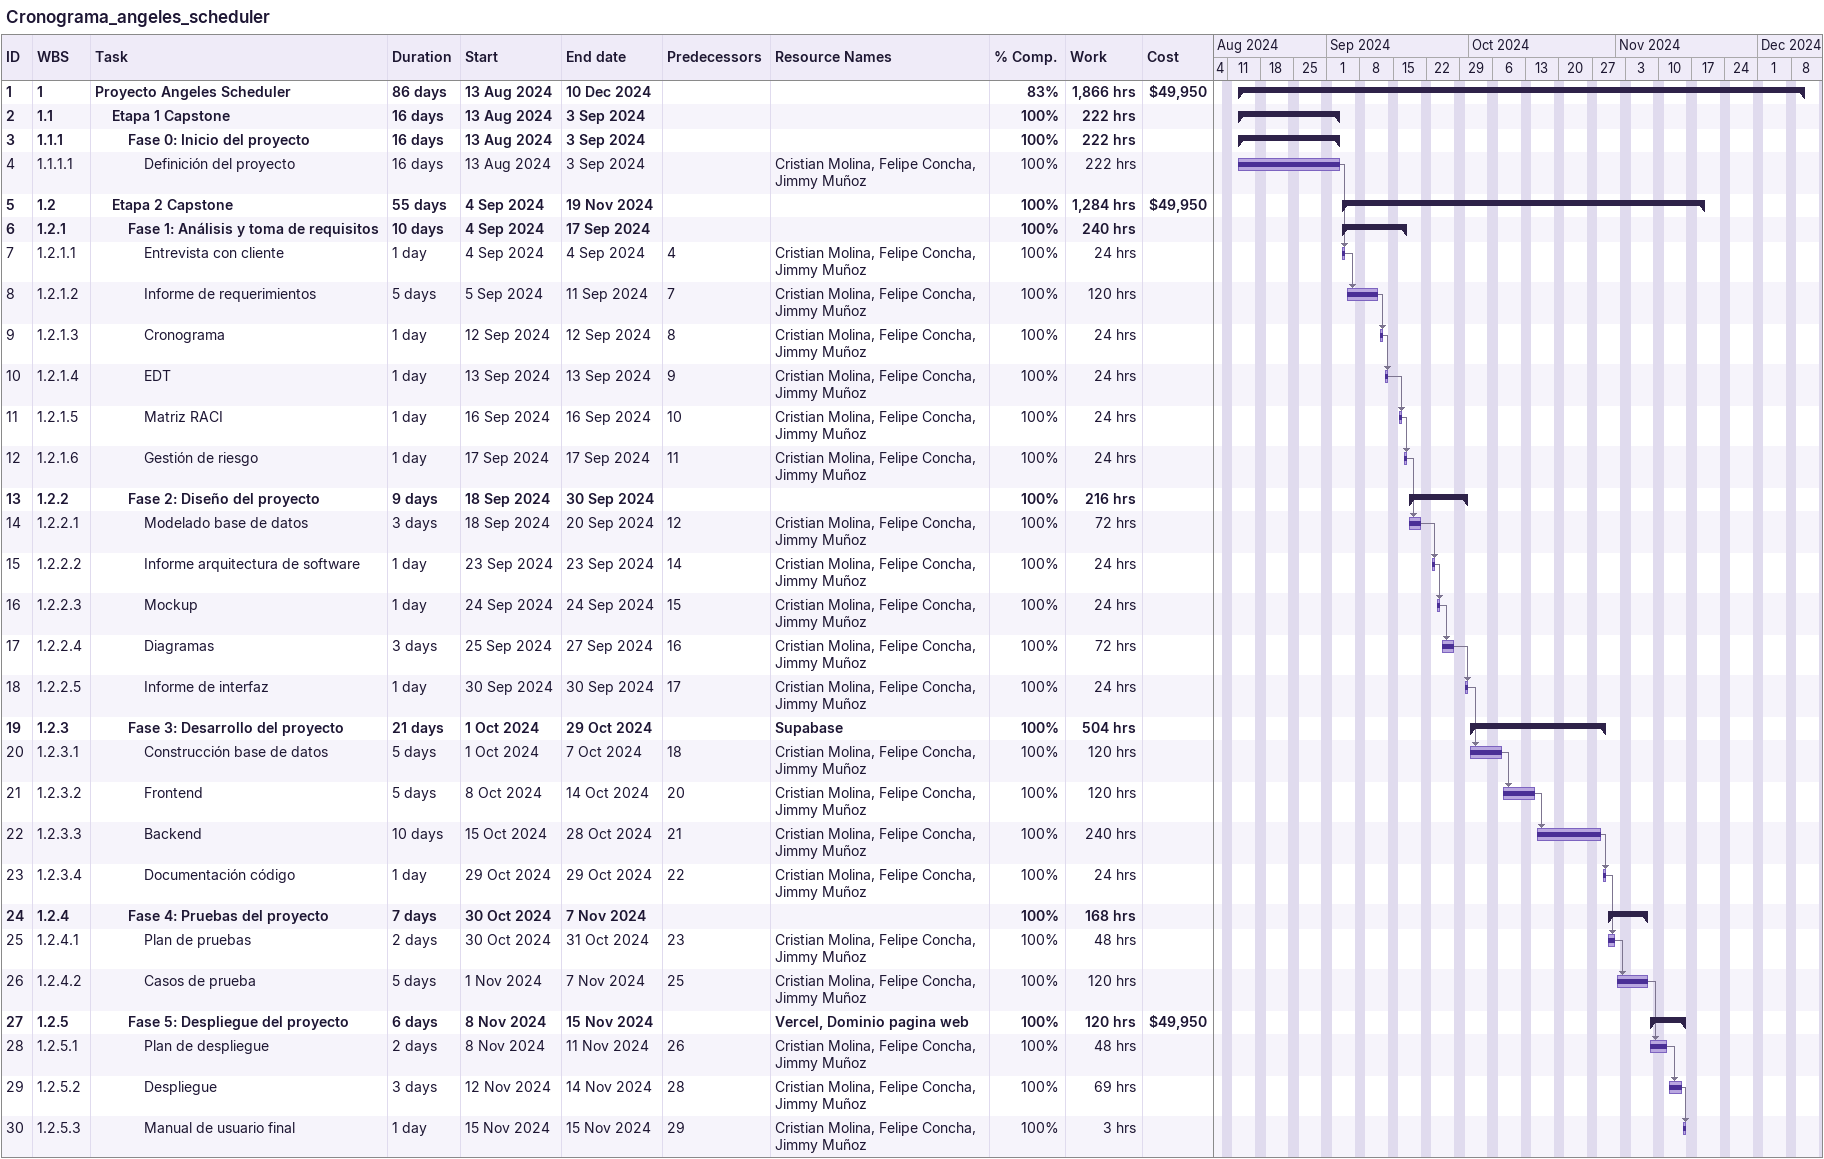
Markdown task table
Cronograma_angeles_scheduler

| ID | WBS | Task | Duration | Start | Finish | Predecessors | Resources | % complete | Work (h) | Cost ($) |
|---|---|---|---|---|---|---|---|---|---|---|
| 1 | 1 | **Proyecto Angeles Scheduler** | 86d | 2024-08-13 | 2024-12-10 |  |  | 83 | 1866 | 49950 |
| 2 | 1.1 | **Etapa 1 Capstone** | 16d | 2024-08-13 | 2024-09-03 |  |  | 100 | 222 |  |
| 3 | 1.1.1 | **Fase 0: Inicio del proyecto** | 16d | 2024-08-13 | 2024-09-03 |  |  | 100 | 222 |  |
| 4 | 1.1.1.1 | Definición del proyecto | 16d | 2024-08-13 | 2024-09-03 |  | Cristian Molina, Felipe Concha, Jimmy Muñoz | 100 | 222 |  |
| 5 | 1.2 | **Etapa 2 Capstone** | 55d | 2024-09-04 | 2024-11-19 |  |  | 100 | 1284 | 49950 |
| 6 | 1.2.1 | **Fase 1: Análisis y toma de requisitos** | 10d | 2024-09-04 | 2024-09-17 |  |  | 100 | 240 |  |
| 7 | 1.2.1.1 | Entrevista con cliente | 1d | 2024-09-04 | 2024-09-04 | 4 | Cristian Molina, Felipe Concha, Jimmy Muñoz | 100 | 24 |  |
| 8 | 1.2.1.2 | Informe de requerimientos | 5d | 2024-09-05 | 2024-09-11 | 7 | Cristian Molina, Felipe Concha, Jimmy Muñoz | 100 | 120 |  |
| 9 | 1.2.1.3 | Cronograma | 1d | 2024-09-12 | 2024-09-12 | 8 | Cristian Molina, Felipe Concha, Jimmy Muñoz | 100 | 24 |  |
| 10 | 1.2.1.4 | EDT | 1d | 2024-09-13 | 2024-09-13 | 9 | Cristian Molina, Felipe Concha, Jimmy Muñoz | 100 | 24 |  |
| 11 | 1.2.1.5 | Matriz RACI | 1d | 2024-09-16 | 2024-09-16 | 10 | Cristian Molina, Felipe Concha, Jimmy Muñoz | 100 | 24 |  |
| 12 | 1.2.1.6 | Gestión de riesgo | 1d | 2024-09-17 | 2024-09-17 | 11 | Cristian Molina, Felipe Concha, Jimmy Muñoz | 100 | 24 |  |
| 13 | 1.2.2 | **Fase 2: Diseño del proyecto** | 9d | 2024-09-18 | 2024-09-30 |  |  | 100 | 216 |  |
| 14 | 1.2.2.1 | Modelado base de datos | 3d | 2024-09-18 | 2024-09-20 | 12 | Cristian Molina, Felipe Concha, Jimmy Muñoz | 100 | 72 |  |
| 15 | 1.2.2.2 | Informe arquitectura de software | 1d | 2024-09-23 | 2024-09-23 | 14 | Cristian Molina, Felipe Concha, Jimmy Muñoz | 100 | 24 |  |
| 16 | 1.2.2.3 | Mockup | 1d | 2024-09-24 | 2024-09-24 | 15 | Cristian Molina, Felipe Concha, Jimmy Muñoz | 100 | 24 |  |
| 17 | 1.2.2.4 | Diagramas | 3d | 2024-09-25 | 2024-09-27 | 16 | Cristian Molina, Felipe Concha, Jimmy Muñoz | 100 | 72 |  |
| 18 | 1.2.2.5 | Informe de interfaz | 1d | 2024-09-30 | 2024-09-30 | 17 | Cristian Molina, Felipe Concha, Jimmy Muñoz | 100 | 24 |  |
| 19 | 1.2.3 | **Fase 3: Desarrollo del proyecto** | 21d | 2024-10-01 | 2024-10-29 |  | Supabase | 100 | 504 |  |
| 20 | 1.2.3.1 | Construcción base de datos | 5d | 2024-10-01 | 2024-10-07 | 18 | Cristian Molina, Felipe Concha, Jimmy Muñoz | 100 | 120 |  |
| 21 | 1.2.3.2 | Frontend | 5d | 2024-10-08 | 2024-10-14 | 20 | Cristian Molina, Felipe Concha, Jimmy Muñoz | 100 | 120 |  |
| 22 | 1.2.3.3 | Backend | 10d | 2024-10-15 | 2024-10-28 | 21 | Cristian Molina, Felipe Concha, Jimmy Muñoz | 100 | 240 |  |
| 23 | 1.2.3.4 | Documentación código | 1d | 2024-10-29 | 2024-10-29 | 22 | Cristian Molina, Felipe Concha, Jimmy Muñoz | 100 | 24 |  |
| 24 | 1.2.4 | **Fase 4: Pruebas del proyecto** | 7d | 2024-10-30 | 2024-11-07 |  |  | 100 | 168 |  |
| 25 | 1.2.4.1 | Plan de pruebas | 2d | 2024-10-30 | 2024-10-31 | 23 | Cristian Molina, Felipe Concha, Jimmy Muñoz | 100 | 48 |  |
| 26 | 1.2.4.2 | Casos de prueba | 5d | 2024-11-01 | 2024-11-07 | 25 | Cristian Molina, Felipe Concha, Jimmy Muñoz | 100 | 120 |  |
| 27 | 1.2.5 | **Fase 5: Despliegue del proyecto** | 6d | 2024-11-08 | 2024-11-15 |  | Vercel, Dominio pagina web | 100 | 120 | 49950 |
| 28 | 1.2.5.1 | Plan de despliegue | 2d | 2024-11-08 | 2024-11-11 | 26 | Cristian Molina, Felipe Concha, Jimmy Muñoz | 100 | 48 |  |
| 29 | 1.2.5.2 | Despliegue | 3d | 2024-11-12 | 2024-11-14 | 28 | Cristian Molina, Felipe Concha, Jimmy Muñoz | 100 | 69 |  |
| 30 | 1.2.5.3 | Manual de usuario final | 1d | 2024-11-15 | 2024-11-15 | 29 | Cristian Molina, Felipe Concha, Jimmy Muñoz | 100 | 3 |  |
